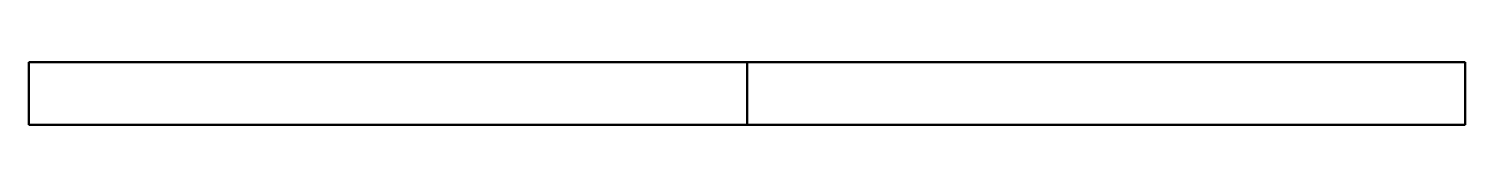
# Model space of a CAD drawing. Header units: millimetres. Extents: x 0 to 461, y 0 to 20.
import ezdxf

# ---------------------------------------------------------------- set-up
doc = ezdxf.new("R2010")
doc.units = ezdxf.units.MM
doc.layers.add('IV_BEND_DOWN', color=250, linetype='Continuous', lineweight=50)
doc.layers.add('IV_OUTER_PROFILE', color=7, linetype='Continuous', lineweight=50)

msp = doc.modelspace()

# ---------------------------------------------------------------- linework, layer by layer
at = {"layer": 'IV_BEND_DOWN'}
msp.add_line((230.28, 0), (230.28, 20), dxfattribs=at)
at = {"layer": 'IV_OUTER_PROFILE'}
for p, q in [((0, 20), (0, 0)), ((0, 20), (460.56, 20)), ((460.56, 20), (460.56, 0)), ((0, 0), (460.56, 0))]:
    msp.add_line(p, q, dxfattribs=at)

doc.saveas('drawing.dxf')
